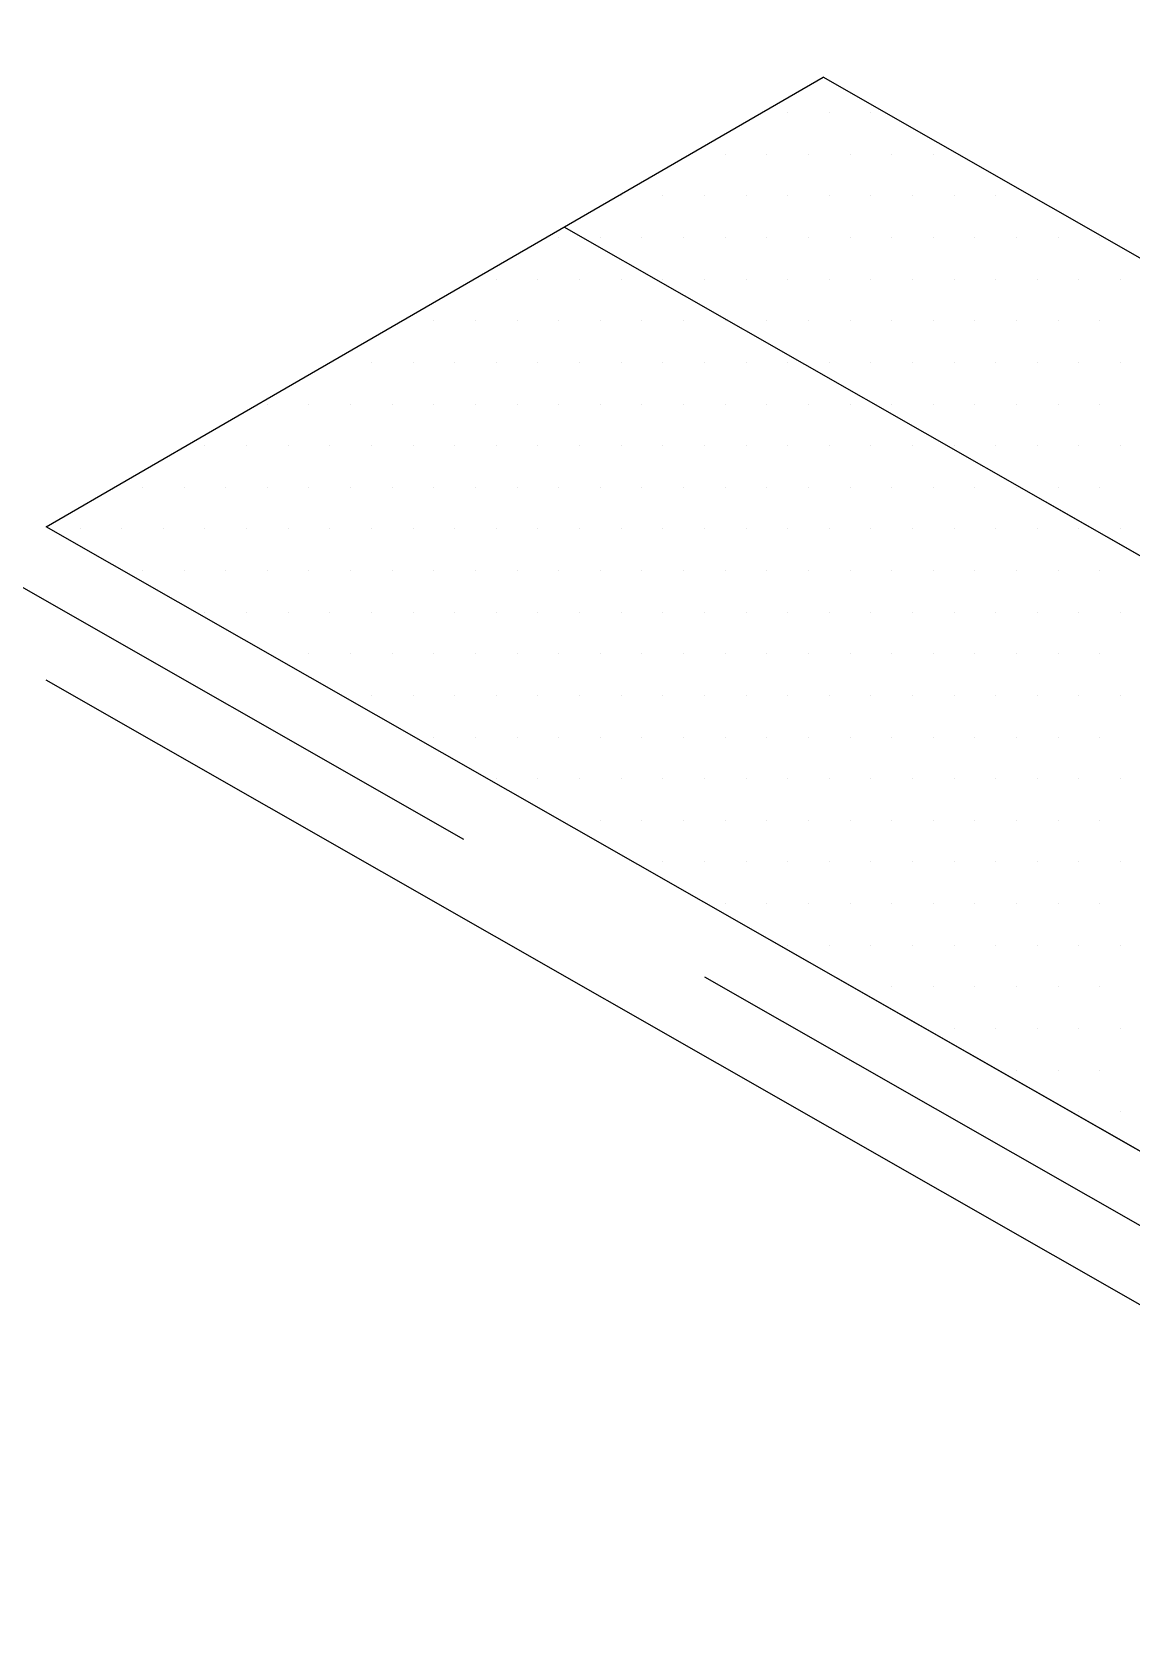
# Model space of a CAD drawing. Extents: x -1140 to 5605, y -816 to 1734.
# Drawn here: x -534.3 to -498.6, y 272.7 to 324.6 of the extents above; entities that cross this region are included whole.
import ezdxf

# ---------------------------------------------------------------- set-up
doc = ezdxf.new("R2010")
doc.units = 0
doc.header["$MEASUREMENT"] = 0
doc.linetypes.add('AI-Linetype-10', pattern=[27.008151, 18.005434, -9.002717])
for name, color, linetype, lineweight in [('.ATI-HATCH', 7, 'Continuous', 0), ('G-ANNO-TTLB', 7, 'Continuous', 0), ('TYVEK', 7, 'Continuous', 0)]:
    doc.layers.add(name, color=color, linetype=linetype, lineweight=lineweight)

# ---------------------------------------------------------------- blocks, each defined once
blk = doc.blocks.new('Block_20')
at = {"layer": '.ATI-HATCH'}
for points, knots in [([(-508.639, 323.162), (-508.639, 323.162), (-517.04, 318.302), (-517.04, 318.302), (-517.04, 318.302), (-444.599, 276.936), (-444.599, 276.936), (-444.599, 276.936), (-443.88, 286.183), (-443.88, 286.183), (-443.88, 286.183), (-508.639, 323.162), (-508.639, 323.162)], [0, 0, 0, 0, 1, 1, 1, 2, 2, 2, 3, 3, 3, 4, 4, 4, 4]), ([(-517.04, 318.302), (-517.04, 318.302), (-525.441, 313.441), (-525.441, 313.441), (-525.441, 313.441), (-533.842, 308.581), (-533.842, 308.581), (-533.842, 308.581), (-399.406, 231.815), (-399.406, 231.815), (-399.406, 231.815), (-382.605, 241.536), (-382.605, 241.536), (-382.605, 241.536), (-517.04, 318.302), (-517.04, 318.302)], [0, 0, 0, 0, 1, 1, 1, 2, 2, 2, 3, 3, 3, 4, 4, 4, 5, 5, 5, 5])]:
    blk.add_open_spline(points, degree=3, knots=knots, dxfattribs=at)
at = {"layer": '.ATI-HATCH', "color": 8, "lineweight": 0, "true_color": 0x808080}
for points in [[(-509.79, 322.011), (-509.79, 322.011), (-509.79, 322.011), (-509.79, 322.011)], [(-508.439, 322.011), (-508.439, 322.011), (-508.439, 322.011), (-508.439, 322.011)], [(-507.089, 322.011), (-507.089, 322.011), (-507.089, 322.011), (-507.089, 322.011)], [(-511.815, 320.66), (-511.815, 320.66), (-511.815, 320.66), (-511.815, 320.66)], [(-510.465, 320.66), (-510.465, 320.66), (-510.465, 320.66), (-510.465, 320.66)], [(-509.115, 320.66), (-509.115, 320.66), (-509.115, 320.66), (-509.115, 320.66)], [(-507.764, 320.66), (-507.764, 320.66), (-507.764, 320.66), (-507.764, 320.66)], [(-506.414, 320.66), (-506.414, 320.66), (-506.414, 320.66), (-506.414, 320.66)], [(-505.063, 320.66), (-505.063, 320.66), (-505.063, 320.66), (-505.063, 320.66)], [(-515.191, 319.31), (-515.191, 319.31), (-515.191, 319.31), (-515.191, 319.31)], [(-513.841, 319.31), (-513.841, 319.31), (-513.841, 319.31), (-513.841, 319.31)], [(-512.491, 319.31), (-512.491, 319.31), (-512.491, 319.31), (-512.491, 319.31)], [(-511.14, 319.31), (-511.14, 319.31), (-511.14, 319.31), (-511.14, 319.31)], [(-509.79, 319.31), (-509.79, 319.31), (-509.79, 319.31), (-509.79, 319.31)], [(-508.439, 319.31), (-508.439, 319.31), (-508.439, 319.31), (-508.439, 319.31)], [(-507.089, 319.31), (-507.089, 319.31), (-507.089, 319.31), (-507.089, 319.31)], [(-505.739, 319.31), (-505.739, 319.31), (-505.739, 319.31), (-505.739, 319.31)], [(-504.388, 319.31), (-504.388, 319.31), (-504.388, 319.31), (-504.388, 319.31)], [(-503.038, 319.31), (-503.038, 319.31), (-503.038, 319.31), (-503.038, 319.31)], [(-517.217, 317.959), (-517.217, 317.959), (-517.217, 317.959), (-517.217, 317.959)], [(-515.867, 317.959), (-515.867, 317.959), (-515.867, 317.959), (-515.867, 317.959)], [(-514.516, 317.959), (-514.516, 317.959), (-514.516, 317.959), (-514.516, 317.959)], [(-513.166, 317.959), (-513.166, 317.959), (-513.166, 317.959), (-513.166, 317.959)], [(-511.815, 317.959), (-511.815, 317.959), (-511.815, 317.959), (-511.815, 317.959)], [(-510.465, 317.959), (-510.465, 317.959), (-510.465, 317.959), (-510.465, 317.959)], [(-509.115, 317.959), (-509.115, 317.959), (-509.115, 317.959), (-509.115, 317.959)], [(-507.764, 317.959), (-507.764, 317.959), (-507.764, 317.959), (-507.764, 317.959)], [(-506.414, 317.959), (-506.414, 317.959), (-506.414, 317.959), (-506.414, 317.959)], [(-505.063, 317.959), (-505.063, 317.959), (-505.063, 317.959), (-505.063, 317.959)], [(-503.713, 317.959), (-503.713, 317.959), (-503.713, 317.959), (-503.713, 317.959)], [(-502.363, 317.959), (-502.363, 317.959), (-502.363, 317.959), (-502.363, 317.959)], [(-501.012, 317.959), (-501.012, 317.959), (-501.012, 317.959), (-501.012, 317.959)], [(-499.662, 317.959), (-499.662, 317.959), (-499.662, 317.959), (-499.662, 317.959)], [(-519.243, 316.609), (-519.243, 316.609), (-519.243, 316.609), (-519.243, 316.609)], [(-517.892, 316.609), (-517.892, 316.609), (-517.892, 316.609), (-517.892, 316.609)], [(-516.542, 316.609), (-516.542, 316.609), (-516.542, 316.609), (-516.542, 316.609)], [(-515.191, 316.609), (-515.191, 316.609), (-515.191, 316.609), (-515.191, 316.609)], [(-513.841, 316.609), (-513.841, 316.609), (-513.841, 316.609), (-513.841, 316.609)], [(-512.491, 316.609), (-512.491, 316.609), (-512.491, 316.609), (-512.491, 316.609)], [(-511.14, 316.609), (-511.14, 316.609), (-511.14, 316.609), (-511.14, 316.609)], [(-509.79, 316.609), (-509.79, 316.609), (-509.79, 316.609), (-509.79, 316.609)], [(-508.439, 316.609), (-508.439, 316.609), (-508.439, 316.609), (-508.439, 316.609)], [(-507.089, 316.609), (-507.089, 316.609), (-507.089, 316.609), (-507.089, 316.609)], [(-505.739, 316.609), (-505.739, 316.609), (-505.739, 316.609), (-505.739, 316.609)], [(-504.388, 316.609), (-504.388, 316.609), (-504.388, 316.609), (-504.388, 316.609)], [(-503.038, 316.609), (-503.038, 316.609), (-503.038, 316.609), (-503.038, 316.609)], [(-501.687, 316.609), (-501.687, 316.609), (-501.687, 316.609), (-501.687, 316.609)], [(-500.337, 316.609), (-500.337, 316.609), (-500.337, 316.609), (-500.337, 316.609)], [(-498.987, 316.609), (-498.987, 316.609), (-498.987, 316.609), (-498.987, 316.609)], [(-521.268, 315.259), (-521.268, 315.259), (-521.268, 315.259), (-521.268, 315.259)], [(-519.918, 315.259), (-519.918, 315.259), (-519.918, 315.259), (-519.918, 315.259)], [(-518.567, 315.259), (-518.567, 315.259), (-518.567, 315.259), (-518.567, 315.259)], [(-517.217, 315.259), (-517.217, 315.259), (-517.217, 315.259), (-517.217, 315.259)], [(-515.867, 315.259), (-515.867, 315.259), (-515.867, 315.259), (-515.867, 315.259)], [(-514.516, 315.259), (-514.516, 315.259), (-514.516, 315.259), (-514.516, 315.259)], [(-513.166, 315.259), (-513.166, 315.259), (-513.166, 315.259), (-513.166, 315.259)], [(-511.815, 315.259), (-511.815, 315.259), (-511.815, 315.259), (-511.815, 315.259)], [(-510.465, 315.259), (-510.465, 315.259), (-510.465, 315.259), (-510.465, 315.259)], [(-509.115, 315.259), (-509.115, 315.259), (-509.115, 315.259), (-509.115, 315.259)], [(-507.764, 315.259), (-507.764, 315.259), (-507.764, 315.259), (-507.764, 315.259)], [(-506.414, 315.259), (-506.414, 315.259), (-506.414, 315.259), (-506.414, 315.259)], [(-505.063, 315.259), (-505.063, 315.259), (-505.063, 315.259), (-505.063, 315.259)], [(-503.713, 315.259), (-503.713, 315.259), (-503.713, 315.259), (-503.713, 315.259)], [(-502.363, 315.259), (-502.363, 315.259), (-502.363, 315.259), (-502.363, 315.259)], [(-501.012, 315.259), (-501.012, 315.259), (-501.012, 315.259), (-501.012, 315.259)], [(-499.662, 315.259), (-499.662, 315.259), (-499.662, 315.259), (-499.662, 315.259)], [(-523.294, 313.908), (-523.294, 313.908), (-523.294, 313.908), (-523.294, 313.908)], [(-521.943, 313.908), (-521.943, 313.908), (-521.943, 313.908), (-521.943, 313.908)], [(-520.593, 313.908), (-520.593, 313.908), (-520.593, 313.908), (-520.593, 313.908)], [(-519.243, 313.908), (-519.243, 313.908), (-519.243, 313.908), (-519.243, 313.908)], [(-517.892, 313.908), (-517.892, 313.908), (-517.892, 313.908), (-517.892, 313.908)], [(-516.542, 313.908), (-516.542, 313.908), (-516.542, 313.908), (-516.542, 313.908)], [(-515.191, 313.908), (-515.191, 313.908), (-515.191, 313.908), (-515.191, 313.908)], [(-513.841, 313.908), (-513.841, 313.908), (-513.841, 313.908), (-513.841, 313.908)], [(-512.491, 313.908), (-512.491, 313.908), (-512.491, 313.908), (-512.491, 313.908)], [(-511.14, 313.908), (-511.14, 313.908), (-511.14, 313.908), (-511.14, 313.908)], [(-509.79, 313.908), (-509.79, 313.908), (-509.79, 313.908), (-509.79, 313.908)], [(-508.439, 313.908), (-508.439, 313.908), (-508.439, 313.908), (-508.439, 313.908)], [(-507.089, 313.908), (-507.089, 313.908), (-507.089, 313.908), (-507.089, 313.908)], [(-505.739, 313.908), (-505.739, 313.908), (-505.739, 313.908), (-505.739, 313.908)], [(-504.388, 313.908), (-504.388, 313.908), (-504.388, 313.908), (-504.388, 313.908)], [(-503.038, 313.908), (-503.038, 313.908), (-503.038, 313.908), (-503.038, 313.908)], [(-501.687, 313.908), (-501.687, 313.908), (-501.687, 313.908), (-501.687, 313.908)], [(-500.337, 313.908), (-500.337, 313.908), (-500.337, 313.908), (-500.337, 313.908)], [(-498.987, 313.908), (-498.987, 313.908), (-498.987, 313.908), (-498.987, 313.908)], [(-526.67, 312.558), (-526.67, 312.558), (-526.67, 312.558), (-526.67, 312.558)], [(-525.319, 312.558), (-525.319, 312.558), (-525.319, 312.558), (-525.319, 312.558)], [(-523.969, 312.558), (-523.969, 312.558), (-523.969, 312.558), (-523.969, 312.558)], [(-522.619, 312.558), (-522.619, 312.558), (-522.619, 312.558), (-522.619, 312.558)], [(-521.268, 312.558), (-521.268, 312.558), (-521.268, 312.558), (-521.268, 312.558)], [(-519.918, 312.558), (-519.918, 312.558), (-519.918, 312.558), (-519.918, 312.558)], [(-518.567, 312.558), (-518.567, 312.558), (-518.567, 312.558), (-518.567, 312.558)], [(-517.217, 312.558), (-517.217, 312.558), (-517.217, 312.558), (-517.217, 312.558)], [(-515.867, 312.558), (-515.867, 312.558), (-515.867, 312.558), (-515.867, 312.558)], [(-514.516, 312.558), (-514.516, 312.558), (-514.516, 312.558), (-514.516, 312.558)], [(-513.166, 312.558), (-513.166, 312.558), (-513.166, 312.558), (-513.166, 312.558)], [(-511.815, 312.558), (-511.815, 312.558), (-511.815, 312.558), (-511.815, 312.558)], [(-510.465, 312.558), (-510.465, 312.558), (-510.465, 312.558), (-510.465, 312.558)], [(-509.115, 312.558), (-509.115, 312.558), (-509.115, 312.558), (-509.115, 312.558)], [(-507.764, 312.558), (-507.764, 312.558), (-507.764, 312.558), (-507.764, 312.558)], [(-506.414, 312.558), (-506.414, 312.558), (-506.414, 312.558), (-506.414, 312.558)], [(-505.063, 312.558), (-505.063, 312.558), (-505.063, 312.558), (-505.063, 312.558)], [(-503.713, 312.558), (-503.713, 312.558), (-503.713, 312.558), (-503.713, 312.558)], [(-502.363, 312.558), (-502.363, 312.558), (-502.363, 312.558), (-502.363, 312.558)], [(-501.012, 312.558), (-501.012, 312.558), (-501.012, 312.558), (-501.012, 312.558)], [(-499.662, 312.558), (-499.662, 312.558), (-499.662, 312.558), (-499.662, 312.558)], [(-528.695, 311.207), (-528.695, 311.207), (-528.695, 311.207), (-528.695, 311.207)], [(-527.345, 311.207), (-527.345, 311.207), (-527.345, 311.207), (-527.345, 311.207)], [(-525.995, 311.207), (-525.995, 311.207), (-525.995, 311.207), (-525.995, 311.207)], [(-524.644, 311.207), (-524.644, 311.207), (-524.644, 311.207), (-524.644, 311.207)], [(-523.294, 311.207), (-523.294, 311.207), (-523.294, 311.207), (-523.294, 311.207)], [(-521.943, 311.207), (-521.943, 311.207), (-521.943, 311.207), (-521.943, 311.207)], [(-520.593, 311.207), (-520.593, 311.207), (-520.593, 311.207), (-520.593, 311.207)], [(-519.243, 311.207), (-519.243, 311.207), (-519.243, 311.207), (-519.243, 311.207)], [(-517.892, 311.207), (-517.892, 311.207), (-517.892, 311.207), (-517.892, 311.207)], [(-516.542, 311.207), (-516.542, 311.207), (-516.542, 311.207), (-516.542, 311.207)], [(-515.191, 311.207), (-515.191, 311.207), (-515.191, 311.207), (-515.191, 311.207)], [(-513.841, 311.207), (-513.841, 311.207), (-513.841, 311.207), (-513.841, 311.207)], [(-512.491, 311.207), (-512.491, 311.207), (-512.491, 311.207), (-512.491, 311.207)], [(-511.14, 311.207), (-511.14, 311.207), (-511.14, 311.207), (-511.14, 311.207)], [(-509.79, 311.207), (-509.79, 311.207), (-509.79, 311.207), (-509.79, 311.207)], [(-508.439, 311.207), (-508.439, 311.207), (-508.439, 311.207), (-508.439, 311.207)], [(-507.089, 311.207), (-507.089, 311.207), (-507.089, 311.207), (-507.089, 311.207)], [(-505.739, 311.207), (-505.739, 311.207), (-505.739, 311.207), (-505.739, 311.207)], [(-504.388, 311.207), (-504.388, 311.207), (-504.388, 311.207), (-504.388, 311.207)], [(-503.038, 311.207), (-503.038, 311.207), (-503.038, 311.207), (-503.038, 311.207)], [(-501.687, 311.207), (-501.687, 311.207), (-501.687, 311.207), (-501.687, 311.207)], [(-500.337, 311.207), (-500.337, 311.207), (-500.337, 311.207), (-500.337, 311.207)], [(-498.987, 311.207), (-498.987, 311.207), (-498.987, 311.207), (-498.987, 311.207)], [(-530.721, 309.857), (-530.721, 309.857), (-530.721, 309.857), (-530.721, 309.857)], [(-529.371, 309.857), (-529.371, 309.857), (-529.371, 309.857), (-529.371, 309.857)], [(-528.02, 309.857), (-528.02, 309.857), (-528.02, 309.857), (-528.02, 309.857)], [(-526.67, 309.857), (-526.67, 309.857), (-526.67, 309.857), (-526.67, 309.857)], [(-525.319, 309.857), (-525.319, 309.857), (-525.319, 309.857), (-525.319, 309.857)], [(-523.969, 309.857), (-523.969, 309.857), (-523.969, 309.857), (-523.969, 309.857)], [(-522.619, 309.857), (-522.619, 309.857), (-522.619, 309.857), (-522.619, 309.857)], [(-521.268, 309.857), (-521.268, 309.857), (-521.268, 309.857), (-521.268, 309.857)], [(-519.918, 309.857), (-519.918, 309.857), (-519.918, 309.857), (-519.918, 309.857)], [(-518.567, 309.857), (-518.567, 309.857), (-518.567, 309.857), (-518.567, 309.857)], [(-517.217, 309.857), (-517.217, 309.857), (-517.217, 309.857), (-517.217, 309.857)], [(-515.867, 309.857), (-515.867, 309.857), (-515.867, 309.857), (-515.867, 309.857)], [(-514.516, 309.857), (-514.516, 309.857), (-514.516, 309.857), (-514.516, 309.857)], [(-513.166, 309.857), (-513.166, 309.857), (-513.166, 309.857), (-513.166, 309.857)], [(-511.815, 309.857), (-511.815, 309.857), (-511.815, 309.857), (-511.815, 309.857)], [(-510.465, 309.857), (-510.465, 309.857), (-510.465, 309.857), (-510.465, 309.857)], [(-509.115, 309.857), (-509.115, 309.857), (-509.115, 309.857), (-509.115, 309.857)], [(-507.764, 309.857), (-507.764, 309.857), (-507.764, 309.857), (-507.764, 309.857)], [(-506.414, 309.857), (-506.414, 309.857), (-506.414, 309.857), (-506.414, 309.857)], [(-505.063, 309.857), (-505.063, 309.857), (-505.063, 309.857), (-505.063, 309.857)], [(-503.713, 309.857), (-503.713, 309.857), (-503.713, 309.857), (-503.713, 309.857)], [(-502.363, 309.857), (-502.363, 309.857), (-502.363, 309.857), (-502.363, 309.857)], [(-501.012, 309.857), (-501.012, 309.857), (-501.012, 309.857), (-501.012, 309.857)], [(-499.662, 309.857), (-499.662, 309.857), (-499.662, 309.857), (-499.662, 309.857)], [(-532.747, 308.507), (-532.747, 308.507), (-532.747, 308.507), (-532.747, 308.507)], [(-531.396, 308.507), (-531.396, 308.507), (-531.396, 308.507), (-531.396, 308.507)], [(-530.046, 308.507), (-530.046, 308.507), (-530.046, 308.507), (-530.046, 308.507)], [(-528.695, 308.507), (-528.695, 308.507), (-528.695, 308.507), (-528.695, 308.507)], [(-527.345, 308.507), (-527.345, 308.507), (-527.345, 308.507), (-527.345, 308.507)], [(-525.995, 308.507), (-525.995, 308.507), (-525.995, 308.507), (-525.995, 308.507)], [(-524.644, 308.507), (-524.644, 308.507), (-524.644, 308.507), (-524.644, 308.507)], [(-523.294, 308.507), (-523.294, 308.507), (-523.294, 308.507), (-523.294, 308.507)], [(-521.943, 308.507), (-521.943, 308.507), (-521.943, 308.507), (-521.943, 308.507)], [(-520.593, 308.507), (-520.593, 308.507), (-520.593, 308.507), (-520.593, 308.507)], [(-519.243, 308.507), (-519.243, 308.507), (-519.243, 308.507), (-519.243, 308.507)], [(-517.892, 308.507), (-517.892, 308.507), (-517.892, 308.507), (-517.892, 308.507)], [(-516.542, 308.507), (-516.542, 308.507), (-516.542, 308.507), (-516.542, 308.507)], [(-515.191, 308.507), (-515.191, 308.507), (-515.191, 308.507), (-515.191, 308.507)], [(-513.841, 308.507), (-513.841, 308.507), (-513.841, 308.507), (-513.841, 308.507)], [(-512.491, 308.507), (-512.491, 308.507), (-512.491, 308.507), (-512.491, 308.507)], [(-511.14, 308.507), (-511.14, 308.507), (-511.14, 308.507), (-511.14, 308.507)], [(-509.79, 308.507), (-509.79, 308.507), (-509.79, 308.507), (-509.79, 308.507)], [(-508.439, 308.507), (-508.439, 308.507), (-508.439, 308.507), (-508.439, 308.507)], [(-507.089, 308.507), (-507.089, 308.507), (-507.089, 308.507), (-507.089, 308.507)], [(-505.739, 308.507), (-505.739, 308.507), (-505.739, 308.507), (-505.739, 308.507)], [(-504.388, 308.507), (-504.388, 308.507), (-504.388, 308.507), (-504.388, 308.507)], [(-503.038, 308.507), (-503.038, 308.507), (-503.038, 308.507), (-503.038, 308.507)], [(-501.687, 308.507), (-501.687, 308.507), (-501.687, 308.507), (-501.687, 308.507)], [(-500.337, 308.507), (-500.337, 308.507), (-500.337, 308.507), (-500.337, 308.507)], [(-498.987, 308.507), (-498.987, 308.507), (-498.987, 308.507), (-498.987, 308.507)], [(-530.721, 307.156), (-530.721, 307.156), (-530.721, 307.156), (-530.721, 307.156)], [(-529.371, 307.156), (-529.371, 307.156), (-529.371, 307.156), (-529.371, 307.156)], [(-528.02, 307.156), (-528.02, 307.156), (-528.02, 307.156), (-528.02, 307.156)], [(-526.67, 307.156), (-526.67, 307.156), (-526.67, 307.156), (-526.67, 307.156)], [(-525.319, 307.156), (-525.319, 307.156), (-525.319, 307.156), (-525.319, 307.156)], [(-523.969, 307.156), (-523.969, 307.156), (-523.969, 307.156), (-523.969, 307.156)], [(-522.619, 307.156), (-522.619, 307.156), (-522.619, 307.156), (-522.619, 307.156)], [(-521.268, 307.156), (-521.268, 307.156), (-521.268, 307.156), (-521.268, 307.156)], [(-519.918, 307.156), (-519.918, 307.156), (-519.918, 307.156), (-519.918, 307.156)], [(-518.567, 307.156), (-518.567, 307.156), (-518.567, 307.156), (-518.567, 307.156)], [(-517.217, 307.156), (-517.217, 307.156), (-517.217, 307.156), (-517.217, 307.156)], [(-515.867, 307.156), (-515.867, 307.156), (-515.867, 307.156), (-515.867, 307.156)], [(-514.516, 307.156), (-514.516, 307.156), (-514.516, 307.156), (-514.516, 307.156)], [(-513.166, 307.156), (-513.166, 307.156), (-513.166, 307.156), (-513.166, 307.156)], [(-511.815, 307.156), (-511.815, 307.156), (-511.815, 307.156), (-511.815, 307.156)], [(-510.465, 307.156), (-510.465, 307.156), (-510.465, 307.156), (-510.465, 307.156)], [(-509.115, 307.156), (-509.115, 307.156), (-509.115, 307.156), (-509.115, 307.156)], [(-507.764, 307.156), (-507.764, 307.156), (-507.764, 307.156), (-507.764, 307.156)], [(-506.414, 307.156), (-506.414, 307.156), (-506.414, 307.156), (-506.414, 307.156)], [(-505.063, 307.156), (-505.063, 307.156), (-505.063, 307.156), (-505.063, 307.156)], [(-503.713, 307.156), (-503.713, 307.156), (-503.713, 307.156), (-503.713, 307.156)], [(-502.363, 307.156), (-502.363, 307.156), (-502.363, 307.156), (-502.363, 307.156)], [(-501.012, 307.156), (-501.012, 307.156), (-501.012, 307.156), (-501.012, 307.156)], [(-499.662, 307.156), (-499.662, 307.156), (-499.662, 307.156), (-499.662, 307.156)], [(-528.695, 305.806), (-528.695, 305.806), (-528.695, 305.806), (-528.695, 305.806)], [(-527.345, 305.806), (-527.345, 305.806), (-527.345, 305.806), (-527.345, 305.806)], [(-525.995, 305.806), (-525.995, 305.806), (-525.995, 305.806), (-525.995, 305.806)], [(-524.644, 305.806), (-524.644, 305.806), (-524.644, 305.806), (-524.644, 305.806)], [(-523.294, 305.806), (-523.294, 305.806), (-523.294, 305.806), (-523.294, 305.806)], [(-521.943, 305.806), (-521.943, 305.806), (-521.943, 305.806), (-521.943, 305.806)], [(-520.593, 305.806), (-520.593, 305.806), (-520.593, 305.806), (-520.593, 305.806)], [(-519.243, 305.806), (-519.243, 305.806), (-519.243, 305.806), (-519.243, 305.806)], [(-517.892, 305.806), (-517.892, 305.806), (-517.892, 305.806), (-517.892, 305.806)], [(-516.542, 305.806), (-516.542, 305.806), (-516.542, 305.806), (-516.542, 305.806)], [(-515.191, 305.806), (-515.191, 305.806), (-515.191, 305.806), (-515.191, 305.806)], [(-513.841, 305.806), (-513.841, 305.806), (-513.841, 305.806), (-513.841, 305.806)], [(-512.491, 305.806), (-512.491, 305.806), (-512.491, 305.806), (-512.491, 305.806)], [(-511.14, 305.806), (-511.14, 305.806), (-511.14, 305.806), (-511.14, 305.806)], [(-509.79, 305.806), (-509.79, 305.806), (-509.79, 305.806), (-509.79, 305.806)], [(-508.439, 305.806), (-508.439, 305.806), (-508.439, 305.806), (-508.439, 305.806)], [(-507.089, 305.806), (-507.089, 305.806), (-507.089, 305.806), (-507.089, 305.806)], [(-505.739, 305.806), (-505.739, 305.806), (-505.739, 305.806), (-505.739, 305.806)], [(-504.388, 305.806), (-504.388, 305.806), (-504.388, 305.806), (-504.388, 305.806)], [(-503.038, 305.806), (-503.038, 305.806), (-503.038, 305.806), (-503.038, 305.806)], [(-501.687, 305.806), (-501.687, 305.806), (-501.687, 305.806), (-501.687, 305.806)], [(-500.337, 305.806), (-500.337, 305.806), (-500.337, 305.806), (-500.337, 305.806)], [(-498.987, 305.806), (-498.987, 305.806), (-498.987, 305.806), (-498.987, 305.806)], [(-525.319, 304.455), (-525.319, 304.455), (-525.319, 304.455), (-525.319, 304.455)], [(-523.969, 304.455), (-523.969, 304.455), (-523.969, 304.455), (-523.969, 304.455)], [(-522.619, 304.455), (-522.619, 304.455), (-522.619, 304.455), (-522.619, 304.455)], [(-521.268, 304.455), (-521.268, 304.455), (-521.268, 304.455), (-521.268, 304.455)], [(-519.918, 304.455), (-519.918, 304.455), (-519.918, 304.455), (-519.918, 304.455)], [(-518.567, 304.455), (-518.567, 304.455), (-518.567, 304.455), (-518.567, 304.455)], [(-517.217, 304.455), (-517.217, 304.455), (-517.217, 304.455), (-517.217, 304.455)], [(-515.867, 304.455), (-515.867, 304.455), (-515.867, 304.455), (-515.867, 304.455)], [(-514.516, 304.455), (-514.516, 304.455), (-514.516, 304.455), (-514.516, 304.455)], [(-513.166, 304.455), (-513.166, 304.455), (-513.166, 304.455), (-513.166, 304.455)], [(-511.815, 304.455), (-511.815, 304.455), (-511.815, 304.455), (-511.815, 304.455)], [(-510.465, 304.455), (-510.465, 304.455), (-510.465, 304.455), (-510.465, 304.455)], [(-509.115, 304.455), (-509.115, 304.455), (-509.115, 304.455), (-509.115, 304.455)], [(-507.764, 304.455), (-507.764, 304.455), (-507.764, 304.455), (-507.764, 304.455)], [(-506.414, 304.455), (-506.414, 304.455), (-506.414, 304.455), (-506.414, 304.455)], [(-505.063, 304.455), (-505.063, 304.455), (-505.063, 304.455), (-505.063, 304.455)], [(-503.713, 304.455), (-503.713, 304.455), (-503.713, 304.455), (-503.713, 304.455)], [(-502.363, 304.455), (-502.363, 304.455), (-502.363, 304.455), (-502.363, 304.455)], [(-501.012, 304.455), (-501.012, 304.455), (-501.012, 304.455), (-501.012, 304.455)], [(-499.662, 304.455), (-499.662, 304.455), (-499.662, 304.455), (-499.662, 304.455)], [(-523.294, 303.105), (-523.294, 303.105), (-523.294, 303.105), (-523.294, 303.105)], [(-521.943, 303.105), (-521.943, 303.105), (-521.943, 303.105), (-521.943, 303.105)], [(-520.593, 303.105), (-520.593, 303.105), (-520.593, 303.105), (-520.593, 303.105)], [(-519.243, 303.105), (-519.243, 303.105), (-519.243, 303.105), (-519.243, 303.105)], [(-517.892, 303.105), (-517.892, 303.105), (-517.892, 303.105), (-517.892, 303.105)], [(-516.542, 303.105), (-516.542, 303.105), (-516.542, 303.105), (-516.542, 303.105)], [(-515.191, 303.105), (-515.191, 303.105), (-515.191, 303.105), (-515.191, 303.105)], [(-513.841, 303.105), (-513.841, 303.105), (-513.841, 303.105), (-513.841, 303.105)], [(-512.491, 303.105), (-512.491, 303.105), (-512.491, 303.105), (-512.491, 303.105)], [(-511.14, 303.105), (-511.14, 303.105), (-511.14, 303.105), (-511.14, 303.105)], [(-509.79, 303.105), (-509.79, 303.105), (-509.79, 303.105), (-509.79, 303.105)], [(-508.439, 303.105), (-508.439, 303.105), (-508.439, 303.105), (-508.439, 303.105)], [(-507.089, 303.105), (-507.089, 303.105), (-507.089, 303.105), (-507.089, 303.105)], [(-505.739, 303.105), (-505.739, 303.105), (-505.739, 303.105), (-505.739, 303.105)], [(-504.388, 303.105), (-504.388, 303.105), (-504.388, 303.105), (-504.388, 303.105)], [(-503.038, 303.105), (-503.038, 303.105), (-503.038, 303.105), (-503.038, 303.105)], [(-501.687, 303.105), (-501.687, 303.105), (-501.687, 303.105), (-501.687, 303.105)], [(-500.337, 303.105), (-500.337, 303.105), (-500.337, 303.105), (-500.337, 303.105)], [(-498.987, 303.105), (-498.987, 303.105), (-498.987, 303.105), (-498.987, 303.105)], [(-521.268, 301.754), (-521.268, 301.754), (-521.268, 301.754), (-521.268, 301.754)], [(-519.918, 301.754), (-519.918, 301.754), (-519.918, 301.754), (-519.918, 301.754)], [(-518.567, 301.754), (-518.567, 301.754), (-518.567, 301.754), (-518.567, 301.754)], [(-517.217, 301.754), (-517.217, 301.754), (-517.217, 301.754), (-517.217, 301.754)], [(-515.867, 301.754), (-515.867, 301.754), (-515.867, 301.754), (-515.867, 301.754)], [(-514.516, 301.754), (-514.516, 301.754), (-514.516, 301.754), (-514.516, 301.754)], [(-513.166, 301.754), (-513.166, 301.754), (-513.166, 301.754), (-513.166, 301.754)], [(-511.815, 301.754), (-511.815, 301.754), (-511.815, 301.754), (-511.815, 301.754)], [(-510.465, 301.754), (-510.465, 301.754), (-510.465, 301.754), (-510.465, 301.754)], [(-509.115, 301.754), (-509.115, 301.754), (-509.115, 301.754), (-509.115, 301.754)], [(-507.764, 301.754), (-507.764, 301.754), (-507.764, 301.754), (-507.764, 301.754)], [(-506.414, 301.754), (-506.414, 301.754), (-506.414, 301.754), (-506.414, 301.754)], [(-505.063, 301.754), (-505.063, 301.754), (-505.063, 301.754), (-505.063, 301.754)], [(-503.713, 301.754), (-503.713, 301.754), (-503.713, 301.754), (-503.713, 301.754)], [(-502.363, 301.754), (-502.363, 301.754), (-502.363, 301.754), (-502.363, 301.754)], [(-501.012, 301.754), (-501.012, 301.754), (-501.012, 301.754), (-501.012, 301.754)], [(-499.662, 301.754), (-499.662, 301.754), (-499.662, 301.754), (-499.662, 301.754)], [(-519.243, 300.404), (-519.243, 300.404), (-519.243, 300.404), (-519.243, 300.404)], [(-517.892, 300.404), (-517.892, 300.404), (-517.892, 300.404), (-517.892, 300.404)], [(-516.542, 300.404), (-516.542, 300.404), (-516.542, 300.404), (-516.542, 300.404)], [(-515.191, 300.404), (-515.191, 300.404), (-515.191, 300.404), (-515.191, 300.404)], [(-513.841, 300.404), (-513.841, 300.404), (-513.841, 300.404), (-513.841, 300.404)], [(-512.491, 300.404), (-512.491, 300.404), (-512.491, 300.404), (-512.491, 300.404)], [(-511.14, 300.404), (-511.14, 300.404), (-511.14, 300.404), (-511.14, 300.404)], [(-509.79, 300.404), (-509.79, 300.404), (-509.79, 300.404), (-509.79, 300.404)], [(-508.439, 300.404), (-508.439, 300.404), (-508.439, 300.404), (-508.439, 300.404)], [(-507.089, 300.404), (-507.089, 300.404), (-507.089, 300.404), (-507.089, 300.404)], [(-505.739, 300.404), (-505.739, 300.404), (-505.739, 300.404), (-505.739, 300.404)], [(-504.388, 300.404), (-504.388, 300.404), (-504.388, 300.404), (-504.388, 300.404)], [(-503.038, 300.404), (-503.038, 300.404), (-503.038, 300.404), (-503.038, 300.404)], [(-501.687, 300.404), (-501.687, 300.404), (-501.687, 300.404), (-501.687, 300.404)], [(-500.337, 300.404), (-500.337, 300.404), (-500.337, 300.404), (-500.337, 300.404)], [(-498.987, 300.404), (-498.987, 300.404), (-498.987, 300.404), (-498.987, 300.404)], [(-515.867, 299.054), (-515.867, 299.054), (-515.867, 299.054), (-515.867, 299.054)], [(-514.516, 299.054), (-514.516, 299.054), (-514.516, 299.054), (-514.516, 299.054)], [(-513.166, 299.054), (-513.166, 299.054), (-513.166, 299.054), (-513.166, 299.054)], [(-511.815, 299.054), (-511.815, 299.054), (-511.815, 299.054), (-511.815, 299.054)], [(-510.465, 299.054), (-510.465, 299.054), (-510.465, 299.054), (-510.465, 299.054)], [(-509.115, 299.054), (-509.115, 299.054), (-509.115, 299.054), (-509.115, 299.054)], [(-507.764, 299.054), (-507.764, 299.054), (-507.764, 299.054), (-507.764, 299.054)], [(-506.414, 299.054), (-506.414, 299.054), (-506.414, 299.054), (-506.414, 299.054)], [(-505.063, 299.054), (-505.063, 299.054), (-505.063, 299.054), (-505.063, 299.054)], [(-503.713, 299.054), (-503.713, 299.054), (-503.713, 299.054), (-503.713, 299.054)], [(-502.363, 299.054), (-502.363, 299.054), (-502.363, 299.054), (-502.363, 299.054)], [(-501.012, 299.054), (-501.012, 299.054), (-501.012, 299.054), (-501.012, 299.054)], [(-499.662, 299.054), (-499.662, 299.054), (-499.662, 299.054), (-499.662, 299.054)], [(-513.841, 297.703), (-513.841, 297.703), (-513.841, 297.703), (-513.841, 297.703)], [(-512.491, 297.703), (-512.491, 297.703), (-512.491, 297.703), (-512.491, 297.703)], [(-511.14, 297.703), (-511.14, 297.703), (-511.14, 297.703), (-511.14, 297.703)], [(-509.79, 297.703), (-509.79, 297.703), (-509.79, 297.703), (-509.79, 297.703)], [(-508.439, 297.703), (-508.439, 297.703), (-508.439, 297.703), (-508.439, 297.703)], [(-507.089, 297.703), (-507.089, 297.703), (-507.089, 297.703), (-507.089, 297.703)], [(-505.739, 297.703), (-505.739, 297.703), (-505.739, 297.703), (-505.739, 297.703)], [(-504.388, 297.703), (-504.388, 297.703), (-504.388, 297.703), (-504.388, 297.703)], [(-503.038, 297.703), (-503.038, 297.703), (-503.038, 297.703), (-503.038, 297.703)], [(-501.687, 297.703), (-501.687, 297.703), (-501.687, 297.703), (-501.687, 297.703)], [(-500.337, 297.703), (-500.337, 297.703), (-500.337, 297.703), (-500.337, 297.703)], [(-498.987, 297.703), (-498.987, 297.703), (-498.987, 297.703), (-498.987, 297.703)], [(-511.815, 296.353), (-511.815, 296.353), (-511.815, 296.353), (-511.815, 296.353)], [(-510.465, 296.353), (-510.465, 296.353), (-510.465, 296.353), (-510.465, 296.353)], [(-509.115, 296.353), (-509.115, 296.353), (-509.115, 296.353), (-509.115, 296.353)], [(-507.764, 296.353), (-507.764, 296.353), (-507.764, 296.353), (-507.764, 296.353)], [(-506.414, 296.353), (-506.414, 296.353), (-506.414, 296.353), (-506.414, 296.353)], [(-505.063, 296.353), (-505.063, 296.353), (-505.063, 296.353), (-505.063, 296.353)], [(-503.713, 296.353), (-503.713, 296.353), (-503.713, 296.353), (-503.713, 296.353)], [(-502.363, 296.353), (-502.363, 296.353), (-502.363, 296.353), (-502.363, 296.353)], [(-501.012, 296.353), (-501.012, 296.353), (-501.012, 296.353), (-501.012, 296.353)], [(-499.662, 296.353), (-499.662, 296.353), (-499.662, 296.353), (-499.662, 296.353)], [(-509.79, 295.002), (-509.79, 295.002), (-509.79, 295.002), (-509.79, 295.002)], [(-508.439, 295.002), (-508.439, 295.002), (-508.439, 295.002), (-508.439, 295.002)], [(-507.089, 295.002), (-507.089, 295.002), (-507.089, 295.002), (-507.089, 295.002)], [(-505.739, 295.002), (-505.739, 295.002), (-505.739, 295.002), (-505.739, 295.002)], [(-504.388, 295.002), (-504.388, 295.002), (-504.388, 295.002), (-504.388, 295.002)], [(-503.038, 295.002), (-503.038, 295.002), (-503.038, 295.002), (-503.038, 295.002)], [(-501.687, 295.002), (-501.687, 295.002), (-501.687, 295.002), (-501.687, 295.002)], [(-500.337, 295.002), (-500.337, 295.002), (-500.337, 295.002), (-500.337, 295.002)], [(-498.987, 295.002), (-498.987, 295.002), (-498.987, 295.002), (-498.987, 295.002)], [(-506.414, 293.652), (-506.414, 293.652), (-506.414, 293.652), (-506.414, 293.652)], [(-505.063, 293.652), (-505.063, 293.652), (-505.063, 293.652), (-505.063, 293.652)], [(-503.713, 293.652), (-503.713, 293.652), (-503.713, 293.652), (-503.713, 293.652)], [(-502.363, 293.652), (-502.363, 293.652), (-502.363, 293.652), (-502.363, 293.652)], [(-501.012, 293.652), (-501.012, 293.652), (-501.012, 293.652), (-501.012, 293.652)], [(-499.662, 293.652), (-499.662, 293.652), (-499.662, 293.652), (-499.662, 293.652)], [(-504.388, 292.302), (-504.388, 292.302), (-504.388, 292.302), (-504.388, 292.302)], [(-503.038, 292.302), (-503.038, 292.302), (-503.038, 292.302), (-503.038, 292.302)], [(-501.687, 292.302), (-501.687, 292.302), (-501.687, 292.302), (-501.687, 292.302)], [(-500.337, 292.302), (-500.337, 292.302), (-500.337, 292.302), (-500.337, 292.302)], [(-498.987, 292.302), (-498.987, 292.302), (-498.987, 292.302), (-498.987, 292.302)], [(-502.363, 290.951), (-502.363, 290.951), (-502.363, 290.951), (-502.363, 290.951)], [(-501.012, 290.951), (-501.012, 290.951), (-501.012, 290.951), (-501.012, 290.951)], [(-499.662, 290.951), (-499.662, 290.951), (-499.662, 290.951), (-499.662, 290.951)], [(-500.337, 289.601), (-500.337, 289.601), (-500.337, 289.601), (-500.337, 289.601)], [(-498.987, 289.601), (-498.987, 289.601), (-498.987, 289.601), (-498.987, 289.601)]]:
    blk.add_open_spline(points, degree=3, dxfattribs=at)

msp = doc.modelspace()

# ---------------------------------------------------------------- hatches: boundary and pattern name
at = {"layer": 'G-ANNO-TTLB', "true_color": 0xff00ff, "transparency": 33554687}
h = msp.add_hatch(color=6, dxfattribs=at)
edge = h.paths.add_edge_path()
edge.add_spline(control_points=[(1815.435, -731.698), (1815.435, -731.698), (-1114.083, -731.698), (-1114.083, -731.698), (-1114.083, -731.698), (-1114.083, 1725.302), (-1114.083, 1725.302), (-1114.083, 1725.302), (1815.435, 1725.302), (1815.435, 1725.302), (1815.435, 1725.302), (1815.435, -731.698), (1815.435, -731.698)], knot_values=[0, 0, 0, 0, 1, 1, 1, 2, 2, 2, 3, 3, 3, 4, 4, 4, 4], degree=3, periodic=0)
edge = h.paths.add_edge_path()
edge.add_spline(control_points=[(-1105.083, 1716.302), (-1105.083, 1716.302), (-1105.083, -722.698), (-1105.083, -722.698), (-1105.083, -722.698), (1806.435, -722.698), (1806.435, -722.698), (1806.435, -722.698), (1806.435, 1716.302), (1806.435, 1716.302), (1806.435, 1716.302), (-1105.083, 1716.302), (-1105.083, 1716.302)], knot_values=[0, 0, 0, 0, 1, 1, 1, 2, 2, 2, 3, 3, 3, 4, 4, 4, 4], degree=3, periodic=0)
edge.add_line((-1105.083, 1716.302), (-1105.083, 1716.302))

# ---------------------------------------------------------------- linework, layer by layer
at = {"layer": 'G-ANNO-TTLB'}
for points in [[(1815.435, -731.698), (1815.435, -731.698), (-1114.083, -731.698), (-1114.083, -731.698), (-1114.083, -731.698), (-1114.083, 1725.302), (-1114.083, 1725.302), (-1114.083, 1725.302), (1815.435, 1725.302), (1815.435, 1725.302), (1815.435, 1725.302), (1815.435, -731.698), (1815.435, -731.698)], [(-1105.083, 1716.302), (-1105.083, 1716.302), (-1105.083, -722.698), (-1105.083, -722.698), (-1105.083, -722.698), (1806.435, -722.698), (1806.435, -722.698), (1806.435, -722.698), (1806.435, 1716.302), (1806.435, 1716.302), (1806.435, 1716.302), (-1105.083, 1716.302), (-1105.083, 1716.302)]]:
    msp.add_open_spline(points, degree=3, knots=[0, 0, 0, 0, 1, 1, 1, 2, 2, 2, 3, 3, 3, 4, 4, 4, 4], dxfattribs=at)
at = {"layer": 'TYVEK', "color": 4, "lineweight": 25, "true_color": 0x00ffff}
for p, q in [((-525.441, 313.441), (-508.639, 323.162)), ((-374.204, 246.396), (-508.639, 323.162)), ((-382.605, 241.536), (-517.04, 318.302)), ((-533.842, 308.581), (-525.441, 313.441)), ((-399.406, 231.815), (-533.842, 308.581)), ((-399.406, 226.832), (-533.842, 303.597))]:
    msp.add_line(p, q, dxfattribs=at)
at = {"layer": 'TYVEK', "color": 4, "linetype": 'AI-Linetype-10', "lineweight": 25, "true_color": 0x00ffff}
msp.add_line((-535.943, 307.366), (-401.507, 230.6), dxfattribs=at)

# ---------------------------------------------------------------- block references
at = {"layer": '.ATI-HATCH'}
msp.add_blockref('Block_20', (0, 0), dxfattribs=at)

doc.saveas('drawing.dxf')
